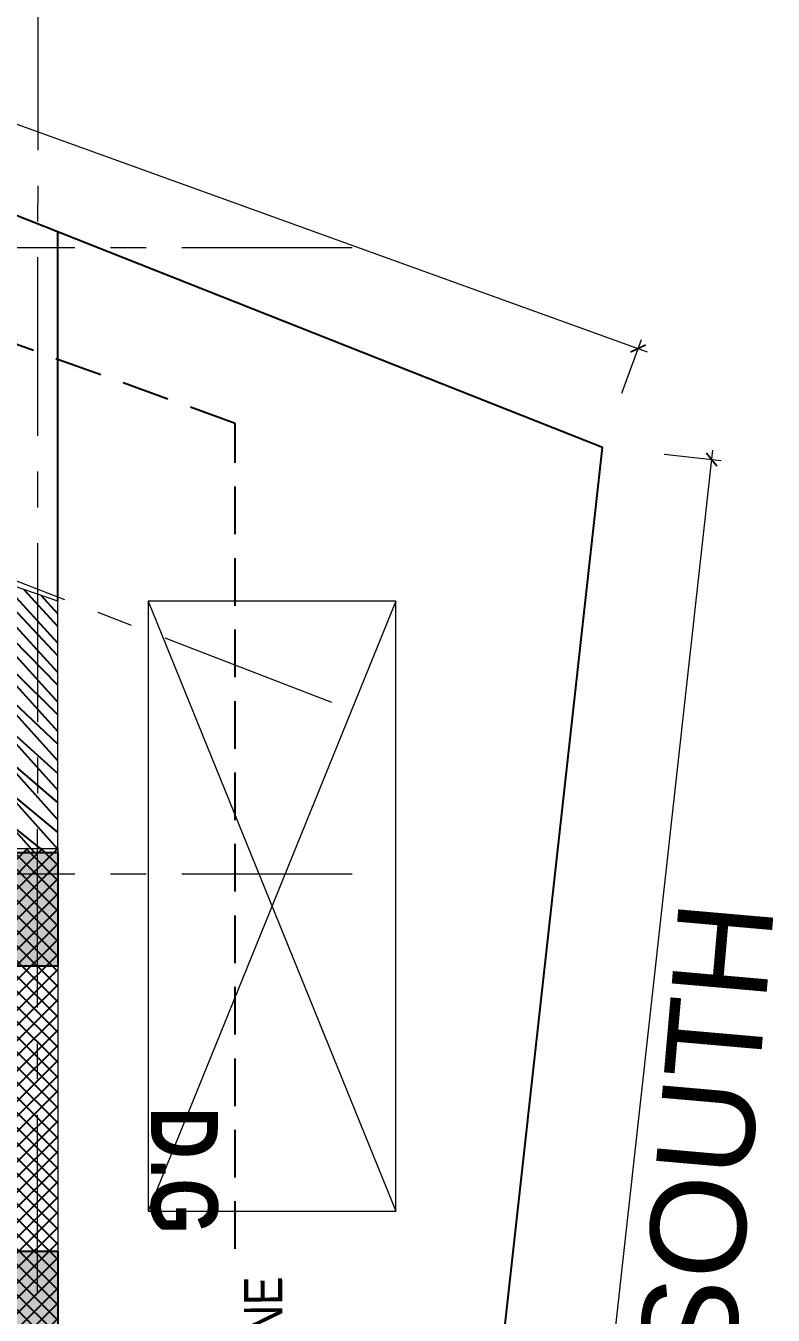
# Model space of a CAD drawing. Header units: metres. Extents: x 60101 to 1133747, y -540 to 107947.
# Drawn here: x 583119 to 587039, y 47523 to 54289 of the extents above; entities that cross this region are included whole.
import ezdxf

# ---------------------------------------------------------------- set-up
doc = ezdxf.new("R2010")
doc.units = ezdxf.units.M
doc.header["$LTSCALE"] = 5
doc.header["$PDMODE"] = 3
doc.header["$PDSIZE"] = 20
for name, pattern in [('CENTER', [2, 1.25, -0.25, 0.25, -0.25]), ('DASHED', [0.75, 0.5, -0.25]), ('HIDDEN', [0.375, 0.25, -0.125])]:
    doc.linetypes.add(name, pattern=pattern)
for name, color, linetype in [('A-COLUMN', 3, 'Continuous'), ('A-DIM', 2, 'Continuous'), ('A-hatch', 251, 'Continuous'), ('A-PLOT BOUNDARY', 1, 'Continuous'), ('A-TEXT', 3, 'Continuous'), ('WALL', 1, 'Continuous')]:
    doc.layers.add(name, color=color, linetype=linetype)
for name, color, linetype, lineweight in [('A-FLOR-GRID', 252, 'CENTER', 9), ('A-FURN-FREE', 253, 'Continuous', 5), ('A-WALL-FULL', 4, 'Continuous', 15), ('HSP-FURN-FREE', 253, 'Continuous', 5)]:
    doc.layers.add(name, color=color, linetype=linetype, lineweight=lineweight)
doc.styles.add('CEN GOTHIC', font='GOTHIC.TTF', dxfattribs={"width": 0.7})
doc.styles.add('century', font='GOTHIC.TTF', dxfattribs={"width": 0.8})
doc.styles.add('Century Gothic_B', font='GOTHICB.TTF', dxfattribs={"height": 199.9999999999998})
doc.dimstyles.new('1-50', dxfattribs={"dimscale": 50, "dimtxt": 5, "dimasz": 1.25, "dimexe": 1, "dimexo": 1, "dimgap": 0, "dimtad": 0, "dimdec": 0, "dimrnd": 5, "dimzin": 12, "dimdsep": 46, "dimtxsty": 'CEN GOTHIC', "dimblk": 'ARCHTICK', "dimcen": 1, "dimdle": 1, "dimclrd": 6, "dimclre": 6, "dimclrt": 256, "dimadec": 0, "dimazin": 3, "dimtfac": 1, "dimtdec": 0, "dimtmove": 1, "dimatfit": 2, "dimfxl": 5, "dimfxlon": 1, "dimtvp": 0.75, "dimtolj": 1, "dimtzin": 12, "dimlwd": 18, "dimlwe": 18, "dimarcsym": 0})

# ---------------------------------------------------------------- blocks, each defined once
blk = doc.blocks.new('_ArchTick')
at = {"color": 0, "linetype": 'ByBlock', "const_width": 0.15}
blk.add_lwpolyline([(-0.5, -0.5), (0.5, 0.5)], dxfattribs=at)
blk = doc.blocks.new('*D386')
at = {"layer": 'A-DIM', "color": 6, "lineweight": 18, "transparency": 16777216}
for p, q in [((562958.9981315618, 60773.24887508611), (563060.9292262372, 61055.40140819232)), ((586245.564737994, 52360.68847984532), (586347.4958326694, 52642.84101295154))]:
    blk.add_line(p, q, dxfattribs=at)
at = {"layer": 'A-DIM', "lineweight": 18, "transparency": 16777216}
blk.add_line((562996.9152882736, 61025.36450178723), (586377.5327390746, 52578.82707498796), dxfattribs=at)
at = {"layer": 'Defpoints', "color": 0, "transparency": 16777216}
for p in [(562856.41667273, 60489.29608765381), (586330.5073168902, 52595.81559076719), (586142.9832791622, 52076.73569241306)]:
    blk.add_point(p, dxfattribs=at)
at = {"layer": 'A-DIM', "lineweight": 18, "transparency": 16777216, "xscale": 62.5, "yscale": 62.5, "zscale": 62.5}
for p, rotation in [((563043.940710458, 61008.37598600797), 160.1371189231768), ((586330.5073168902, 52595.81559076719), 340.1371189231768)]:
    blk.add_blockref('_ArchTick', p, dxfattribs=dict(at, rotation=rotation))
at = {"layer": 'A-DIM', "transparency": 16777216, "insert": (574821.0475531656, 57172.52888122335), "char_height": 500, "attachment_point": 5, "rotation": 340.13711892317684, "style": 'century'}
blk.add_mtext('\\A1;24760', dxfattribs=at)
blk = doc.blocks.new('*D387')
at = {"layer": 'A-DIM', "lineweight": 18, "transparency": 16777216}
blk.add_line((585265.4615344543, 38902.73419960538), (586721.8501344583, 52062.98019405154), dxfattribs=at)
at = {"layer": 'A-DIM', "color": 6, "lineweight": 18, "transparency": 16777216}
for p, q in [((586467.8673657889, 52040.78214866579), (586766.0470324197, 52007.78386980252)), ((585022.4781920726, 38979.92937642992), (585320.6578587034, 38946.93109756664))]:
    blk.add_line(p, q, dxfattribs=at)
at = {"layer": 'Defpoints', "color": 0, "transparency": 16777216}
for p in [(586142.9832791621, 52076.73569241304), (586716.3504213145, 52013.28358294639), (584697.5941054457, 39015.88292017719)]:
    blk.add_point(p, dxfattribs=at)
at = {"layer": 'A-DIM', "lineweight": 18, "transparency": 16777216, "xscale": 62.5, "yscale": 62.5, "zscale": 62.5}
for p, rotation in [((586716.3504213145, 52013.28358294639), 83.68501515038119), ((585270.9612475982, 38952.43081071052), 263.6850151503812)]:
    blk.add_blockref('_ArchTick', p, dxfattribs=dict(at, rotation=rotation))
at = {"layer": 'A-DIM', "transparency": 16777216, "insert": (585602.1810002105, 45526.18005603654), "char_height": 500, "attachment_point": 5, "rotation": 83.6850151503812, "style": 'century'}
blk.add_mtext('\\A1;13140', dxfattribs=at)
blk = doc.blocks.new('LIFT-STRETCHER-VER')
at = {"layer": 'A-hatch', "ltscale": 11}
h = blk.add_hatch(dxfattribs=at)
h.set_pattern_fill('ANSI37', color=256, scale=450, angle=-89.99999999999999)
h.set_pattern_definition([(315.0000000000001, (193157.4766419057, -140141.4266473425), (39.77475644174321, 39.77475644174339), []), (45.00000000000009, (193157.4766419057, -140141.4266473425), (-39.77475644174339, 39.77475644174321), [])])
h.paths.add_polyline_path([(1330, -4.36557e-11), (-1380, 3.63798e-11), (-1380, -3279.399999103414), (-470.0000000001164, -3279.399999103458), (-470.0000000001164, -3049.399999103473), (-1150, -3049.399999103414), (-1150, -229.9999999999636), (1100, -230.0000000000437), (1100, -3279.399999103465), (1330, -3279.399999103495)])
at = {"layer": 'A-FURN-FREE', "color": 253, "linetype": 'Continuous', "ltscale": 5}
blk.add_lwpolyline([(897.3933773085008, -2986.35948667262), (897.3933773085008, -586.3594866725907), (-302.6066226914991, -586.3594866725978), (-302.6066226914991, -2986.359486672627)], close=True, dxfattribs=at)
at = {"layer": 'A-WALL-FULL'}
for p, q in [((-1380, -3279.399999103414), (-1380, 3.63798e-11)), ((1330, -4.36557e-11), (-1380, 3.63798e-11)), ((1330, -3279.399999103495), (1330, -4.36557e-11)), ((-1150, -3049.399999103414), (-1150, -229.9999999999636)), ((1100, -230.0000000000437), (-1150, -229.9999999999636)), ((1100, -3279.399999103465), (1100, -230.0000000000437)), ((-470.0000000001164, -3049.399999103473), (-1150, -3049.399999103414)), ((-470.0000000001164, -3049.399999103473), (-470.0000000001164, -3279.399999103473)), ((-470, -3279.399999103458), (-1380, -3279.399999103414)), ((1330, -3279.399999103495), (1100, -3279.399999103465))]:
    blk.add_line(p, q, dxfattribs=at)
at = {"layer": 'HSP-FURN-FREE', "color": 253, "linetype": 'DASHED', "ltscale": 5}
for p, q in [((-302.6066226914991, -2986.359486672599), (897.3933773085008, -586.3594866726198)), ((-302.6066226914991, -586.3594866725978), (897.3933773085008, -2986.35948667262))]:
    blk.add_line(p, q, dxfattribs=at)
at = {"layer": 'WALL', "color": 253}
blk.add_line((-470.0000000001164, -3049.399999103459), (1100, -3049.399999103465), dxfattribs=at)
blk = doc.blocks.new('COLB')
at = {"layer": 'A-hatch'}
h = blk.add_hatch(color=256, dxfattribs=at)
h.paths.add_polyline_path([(-12242.1729319474, -6449.584338811954), (-11943.38623918814, -6449.584338811954), (-11943.38623918814, -7047.157724330551), (-12242.1729319474, -7047.157724330551)])
h.paths.add_polyline_path([(-8544.687609050947, -7047.157724330551), (-8544.687609050947, -6748.371031571252), (-7947.114223532379, -6748.371031571252), (-7947.114223532379, -7047.157724330551)])
h.paths.add_polyline_path([(-5332.730661888549, -7047.157724330449), (-5332.730661888549, -6748.371031571165), (-4735.157276369922, -6748.371031571165), (-4735.157276369922, -7047.157724330449)])
h.paths.add_polyline_path([(-1896.683695156651, -7047.157724330551), (-1896.683695156651, -6748.371031571252), (-1299.110309638025, -6748.371031571252), (-1299.110309638025, -7047.157724330551)])
h.paths.add_polyline_path([(1726.104954549635, -7047.157724330551), (1726.104954549635, -6748.371031571252), (2323.678340068262, -6748.371031571252), (2323.678340068262, -7047.157724330551)])
h.paths.add_polyline_path([(6544.040375293465, -6449.584338811954), (6842.827068052778, -6449.584338811954), (6842.827068052778, -7047.157724330551), (6544.040375293465, -7047.157724330551)])
h.paths.add_polyline_path([(6544.040375293465, 273.1162482721993), (6842.827068052778, 273.1162482721993), (6842.827068052778, -324.4571372463979), (6544.040375293465, -324.4571372463979)])
h.paths.add_polyline_path([(6544.040375293465, 2364.62309758726), (6842.827068052778, 2364.62309758726), (6842.827068052778, 1767.049712068663), (6544.040375293465, 1767.049712068663)])
h.paths.add_polyline_path([(-5332.730661888549, -2714.750679320758), (-5332.730661888549, -2415.963986561459), (-4735.157276369922, -2415.963986561459), (-4735.157276369922, -2714.750679320758)])
h.paths.add_polyline_path([(-12242.17293194722, -3461.717411218997), (-11943.38623918791, -3461.717411218997), (-11943.38623918791, -4059.290796737594), (-12242.17293194722, -4059.290796737594)])
h.paths.add_polyline_path([(-12242.17293194722, 273.1162482721993), (-11943.38623918791, 273.1162482721993), (-11943.38623918791, -324.4571372463979), (-12242.17293194722, -324.4571372463979)])
h.paths.add_polyline_path([(-12242.17293194722, 6024.760083888628), (-11943.38623918791, 6024.760083888628), (-11943.38623918791, 5427.186698370046), (-12242.17293194722, 5427.186698370046)])
h.paths.add_polyline_path([(-11579.59782048588, 10179.28237007686), (-11677.79279493995, 9897.092301573313), (-12242.1729319474, 10093.48225048141), (-12143.97795749333, 10375.67231898494)])
h.paths.add_polyline_path([(-4735.157276369922, 7797.590952145183), (-4833.352250823868, 7515.400883641647), (-5397.732387830736, 7711.790832549319), (-5299.537413376675, 7993.980901052855)])
h.paths.add_polyline_path([(-5332.730661888549, 2140.53307801779), (-5332.730661888549, 2439.319770777089), (-4735.157276369922, 2439.319770777089), (-4735.157276369922, 2140.53307801779)])
h.paths.add_polyline_path([(2024.421654564328, 5443.986474552643), (1926.226680110442, 5161.796406049107), (1361.846543103573, 5358.186354956779), (1460.041517557635, 5640.376423460315)])
at = {"layer": 'A-COLUMN', "ltscale": 10}
for points in [[(6544.040375293465, 2364.62309758726), (6842.827068052778, 2364.62309758726), (6842.827068052778, 1767.049712068663), (6544.040375293465, 1767.049712068663)], [(6544.040375293465, 273.1162482721993), (6842.827068052778, 273.1162482721993), (6842.827068052778, -324.4571372463979), (6544.040375293465, -324.4571372463979)]]:
    blk.add_lwpolyline(points, close=True, dxfattribs=at)
blk = doc.blocks.new('COL.CEN')
at = {"layer": 'A-FLOR-GRID', "ltscale": 150}
for p, q in [((-10026.3743896058, 23900.63967903374), (13356.59099061473, 14904.74970885021)), ((11700.28506893897, 2842.77133483591), (11711.92717451337, 23396.51957174162)), ((-10036.26838279075, 17331.90794201626), (13356.59099061473, 17331.90794201626)), ((-10036.26838279075, 14045.25432166376), (13356.59099061473, 14045.25432166376))]:
    blk.add_line(p, q, dxfattribs=at)
blk = doc.blocks.new('COL WITH GRID')
at = {"layer": 'A-DIM'}
blk.add_blockref('COLB', (-3122.886414690875, 10035.48507749528), dxfattribs=at)
at = {"layer": 'A-TEXT'}
blk.add_blockref('COL.CEN', (-8092.389425362577, -1757.19115636585), dxfattribs=at)

msp = doc.modelspace()

# ---------------------------------------------------------------- hatches: boundary and pattern name
at = {"layer": 'A-hatch'}
h = msp.add_hatch(dxfattribs=at)
h.set_pattern_fill('ANSI32', color=256, scale=300, angle=90)
h.set_pattern_definition([(135, (-235552333.9028676, -1932131923.542952), (-79.5495128834866, -79.5495128834866), []), (135, (-235552333.9028676, -1932131870.509943), (-79.5495128834866, -79.5495128834866), [])])
h.paths.add_polyline_path([(583051.3955552813, 49951.67848065472), (583286.2981730041, 49951.67848065472), (583286.2981730041, 51269.28408578719), (583051.3955552813, 51350.70053388091)])

# ---------------------------------------------------------------- linework, layer by layer
at = {"layer": 'A-FURN-FREE'}
for p, q in [((583759.6160970391, 51269.28408578719), (585059.6160970391, 48069.28408578719)), ((585059.6160970391, 51269.28408578719), (583759.6160970391, 48069.28408578719))]:
    msp.add_line(p, q, dxfattribs=at)
msp.add_lwpolyline([(583759.6160970391, 51269.28408578719), (583759.6160970391, 48069.28408578719), (585059.6160970391, 48069.28408578719), (585059.6160970391, 51269.28408578719)], close=True, dxfattribs=at)
at = {"layer": 'A-hatch', "linetype": 'HIDDEN', "ltscale": 200}
for p, q in [((584217.1880263323, 52203.25237885257), (563299.2267447049, 59744.89468208095)), ((584215.9718192751, 39620.93660798809), (584217.1880263323, 52203.25237885257))]:
    msp.add_line(p, q, dxfattribs=at)
at = {"layer": 'A-PLOT BOUNDARY', "lineweight": 25, "ltscale": 100}
for p, q in [((586142.9832791621, 52076.73569241306), (574770.9693555767, 56576.73717227718)), ((583286.2981730041, 51269.28408578719), (583286.2981730041, 53207.1499964754)), ((584866.3199275183, 40540.5263594914), (586142.9832791621, 52076.73569241306))]:
    msp.add_line(p, q, dxfattribs=at)
at = {"layer": 'A-WALL-FULL'}
msp.add_lwpolyline([(583051.3955552813, 49951.67848065472), (583286.2981730041, 49951.67848065472), (583286.2981730041, 51269.28408578719), (583051.3955552813, 51350.70053388091)], close=True, dxfattribs=at)

# ---------------------------------------------------------------- block references
msp.add_blockref('COL WITH GRID', (579566.3575196421, 37551.57030557218))
at = {"ltscale": 11, "xscale": -1, "rotation": 270}
msp.add_blockref('LIFT-STRETCHER-VER', (583286.298173004, 48642.59824582106), dxfattribs=at)

# ---------------------------------------------------------------- texts
at = {"layer": 'A-TEXT'}
for s, insert, char_height, width, attachment_point, rotation, style in [('\\pi412.83695;{\\fArial|b0|i0|c0|p34;SOUTH}', (586297.0798761481, 46863.23084750911), 500, 3182.768035262823, 1, 85, 'Century Gothic_B'), ('{\\fCentury Gothic|b1|i0|c0|p34;D.G}', (583770.933514005, 47949.18962673034, 286.9999999999919), 350, 2075.038593365356, 9, 270, 'century')]:
    msp.add_mtext(s, dxfattribs=dict(at, insert=insert, char_height=char_height, width=width, attachment_point=attachment_point, rotation=rotation, style=style))

# ---------------------------------------------------------------- dimensions: what is measured, and where the dimension line sits
at = {"layer": 'A-DIM', "color": 1}
dim = msp.add_aligned_dim(p1=(562856.4166727299, 60489.29608765384), p2=(586142.9832791621, 52076.73569241306), distance=551.9141288290962, dimstyle='1-50', override={"dimtxt": 10, "dimtxsty": 'century', "dimblk": 'ArchTick', "dimclrd": 256, "dimclre": 6}, dxfattribs=at)
dim.commit()
dim.dimension.update_dxf_attribs({"geometry": '*D386', "text_midpoint": (574821.0475531656, 57172.52888122335)})
dim = msp.add_linear_dim(base=(586716.3504213145, 52013.28358294639), p1=(584697.5941054458, 39015.88292017719), p2=(586142.9832791621, 52076.73569241306), angle=83.6850151503812, dimstyle='1-50', override={"dimtxt": 10, "dimtxsty": 'century', "dimblk": 'ArchTick', "dimclrd": 256, "dimclre": 6}, dxfattribs=at)
dim.commit()
dim.dimension.update_dxf_attribs({"geometry": '*D387', "text_midpoint": (585993.6558344597, 45482.85719671994), "dimtype": 161})

# ---------------------------------------------------------------- next in the draw order: texts
at = {"layer": 'A-TEXT', "extrusion": (-2.187227655824542e-07, 0.0003654408893904791, 0.9999999332264522), "insert": (584263.3211158692, 47725.64820845972, -0.5231152794973575), "char_height": 199.9999999999995, "width": 2421.228204858388, "attachment_point": 3, "text_direction": (-0.003172485209617327, 0.9999949008826937, -0.00036543974426096276), "style": 'century', "bg_fill": 2}
msp.add_mtext('{\\fArial|b0|i0|c0|p34;TYPICAL FLOOR LINE}', dxfattribs=at)

doc.saveas('drawing.dxf')
